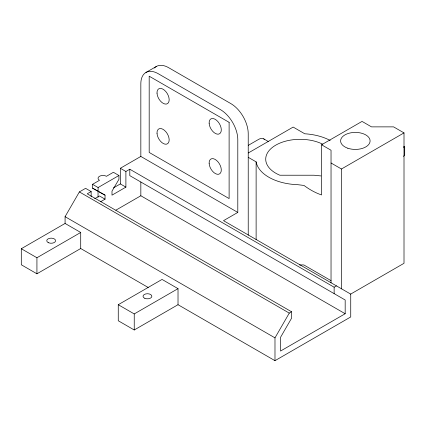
<?xml version="1.0" encoding="UTF-8"?>
<svg xmlns="http://www.w3.org/2000/svg" width="426" height="426" viewBox="0 0 426 426"><rect width="100%" height="100%" fill="white"/><g stroke="black" fill="none" stroke-linecap="round" stroke-linejoin="round"><path stroke-width="0.64" d="M148.211 287.491L80.711 248.518L36.929 273.796L21.3 264.775L21.3 248.725L65.082 223.448L65.082 216.68L79.374 191.924L85.583 188.335L91.148 191.546L91.148 196.764M237.799 212.42L140.836 156.438L140.836 83.736A24.57 14.186 60 0 1 158.211 73.703L220.423 109.62A24.57 14.186 60 0 1 237.799 139.717L237.799 212.42L223.506 220.668L350.736 294.126L350.736 316.944L274.983 360.678L274.983 337.861L289.275 313.105L291.576 311.773L291.576 318.195L280.542 337.312L280.542 351.051L345.177 313.733L345.177 299.995L129.802 175.65L129.802 169.228L125.894 171.486L120.334 168.275L120.334 183.925L113.385 187.935M145.926 72.489L156.353 66.467M100.77 201.642L105.046 199.171L105.046 195.161L92.538 188.138L92.538 184.325L99.487 180.31A4.915 2.838 0 0 1 99.487 176.3A4.915 2.838 0 0 1 106.436 176.3L113.385 172.285L118.945 175.496L118.945 179.309L111.995 191.146L111.995 195.161L125.894 187.131L125.894 171.486M120.334 168.275L140.836 156.438M91.148 191.546L87.239 193.803L291.576 311.773M92.538 184.325L98.097 187.536L118.945 175.496M94.673 198.74L99.487 195.96L105.046 199.171M115.893 210.162L140.836 195.763L345.177 313.733M21.3 248.725L36.929 257.746L80.711 232.468L80.711 248.518M248.331 145.33L258.752 139.313A9.83 5.676 -60 0 1 264.573 139.59M248.289 152.977L293.157 127.076L304.771 133.78A44.229 25.533 0 0 1 330.193 140.458M248.251 157.322L256.122 161.869A44.229 25.533 0 0 0 297.646 184.671L303.988 185.454A71.073 41.034 60 0 0 321.566 194.932L321.566 144.776L362.047 121.405L371.509 126.873L393.581 126.873L404.008 132.891L404.008 263.3L350.545 294.164M331.034 162.988L341.46 169.005L404.008 132.891M178.02 304.702L134.238 329.98L118.263 320.757L118.263 304.707L162.045 279.429L178.02 288.652L178.02 304.702L274.983 360.678M403.608 147.566L404.7 146.938L404.7 154.963A97.932 56.541 -60 0 0 403.528 156.406M118.263 304.707L134.238 313.93L178.02 288.652M129.802 169.228L334.138 287.204L336.444 285.873M320.938 175.927L314.005 175.224L279.845 175.224A34.399 19.862 0 0 1 273.204 146.8A34.399 19.862 0 0 1 322.679 144.185M92.538 188.138L105.046 195.161M321.566 144.776L331.034 150.245L331.034 282.853M263.667 138.828L268.295 141.496M331.034 280.649L303.988 265.036L303.2 264.897A44.229 25.533 0 0 1 299.579 264.956M120.334 183.925L125.894 187.131M79.374 191.924L289.275 313.105M65.082 216.68L274.983 337.861M65.082 223.448L80.711 232.468M341.46 169.005L341.46 288.876M334.138 287.204L334.138 293.62M256.122 161.869L256.122 239.572M248.225 235.152L248.225 133.7A24.57 14.186 60 0 0 230.849 103.603L168.637 67.686A24.57 14.186 60 0 0 155.533 67.01M140.836 182.019L140.836 195.763M134.238 313.93L134.238 329.98M98.097 187.536L98.097 191.349M98.044 192.28L98.044 197.222M36.929 257.746L36.929 273.796M404.7 146.938A71.073 41.034 60 0 1 403.656 146.576M154.43 68A24.57 14.186 60 0 1 155.149 67.313M229.113 122.337L149.185 76.195L149.185 152.433L229.113 198.575L229.113 122.337M347.856 148.243A14.745 8.509 0 0 0 370.098 141.006A14.745 8.509 0 0 0 348.122 133.503A14.745 8.509 0 0 0 347.856 148.243M157.013 93.14A8.6 4.963 60 0 0 166.417 104.056A8.6 4.963 60 0 0 165.831 91.574A8.6 4.963 60 0 0 157.013 93.14M209.139 123.231A8.6 4.963 60 0 0 218.538 134.147A8.6 4.963 60 0 0 217.958 121.666A8.6 4.963 60 0 0 209.139 123.231M209.139 163.36A8.6 4.963 60 0 0 218.538 174.271A8.6 4.963 60 0 0 217.958 161.795A8.6 4.963 60 0 0 209.139 163.36M157.013 133.263A8.6 4.963 60 0 0 166.417 144.18A8.6 4.963 60 0 0 165.831 131.698A8.6 4.963 60 0 0 157.013 133.263M48.575 242.761A4.42 2.551 0 0 0 55.572 240.967A4.42 2.551 0 0 0 49.384 238.363A4.42 2.551 0 0 0 48.575 242.761M144.877 298.354A4.42 2.551 0 0 0 151.848 296.523A4.42 2.551 0 0 0 145.612 293.956A4.42 2.551 0 0 0 144.877 298.354"/></g></svg>
